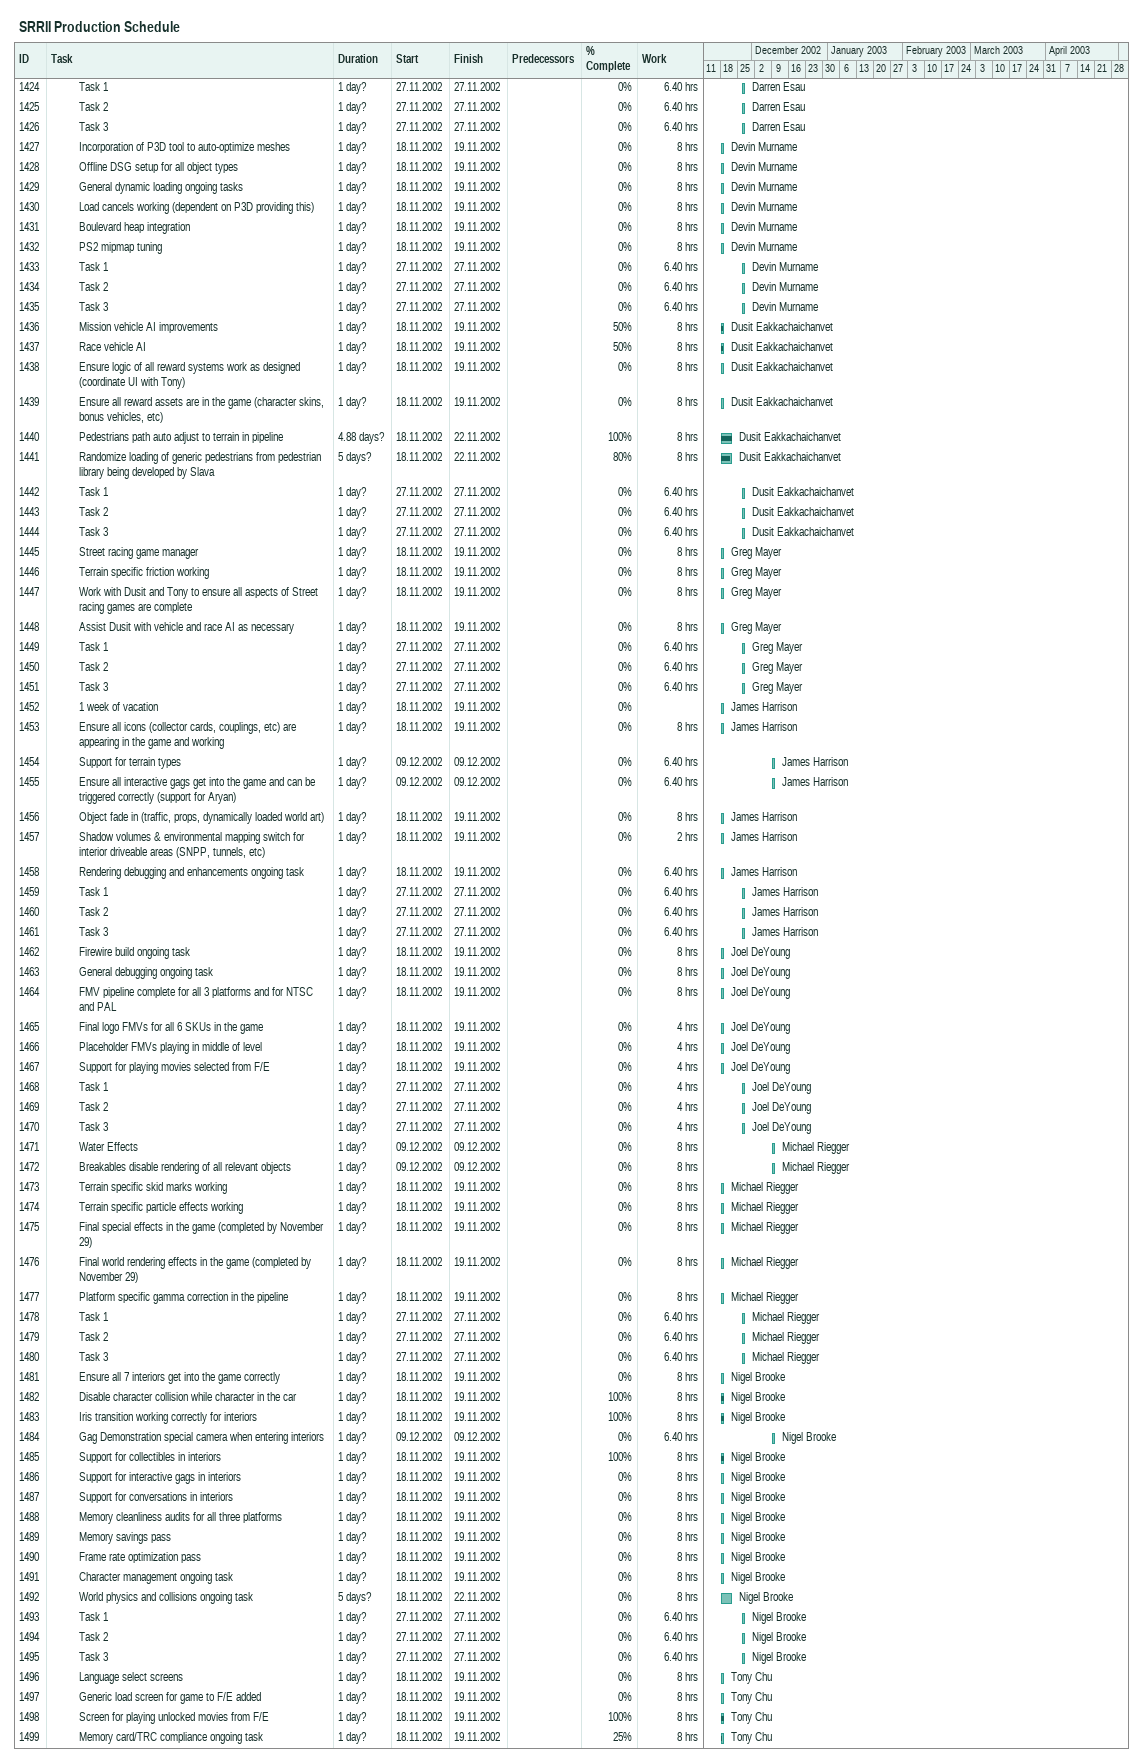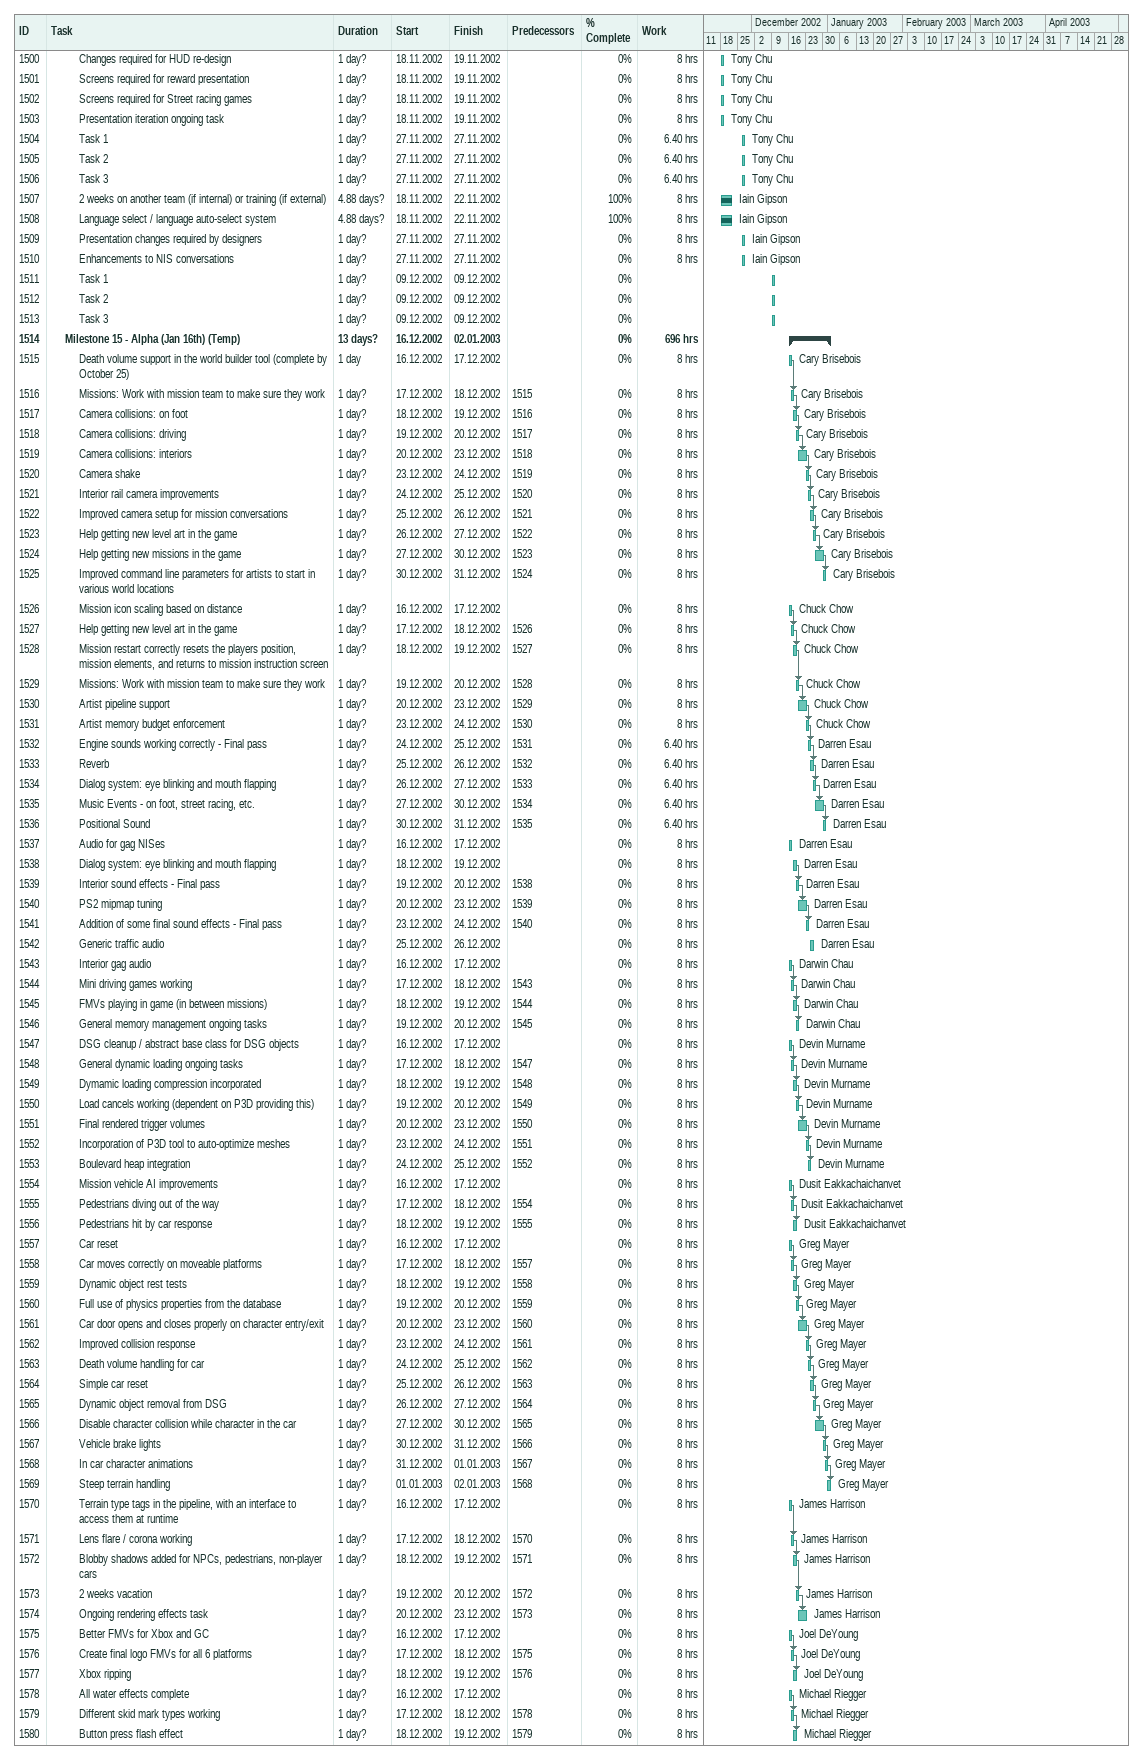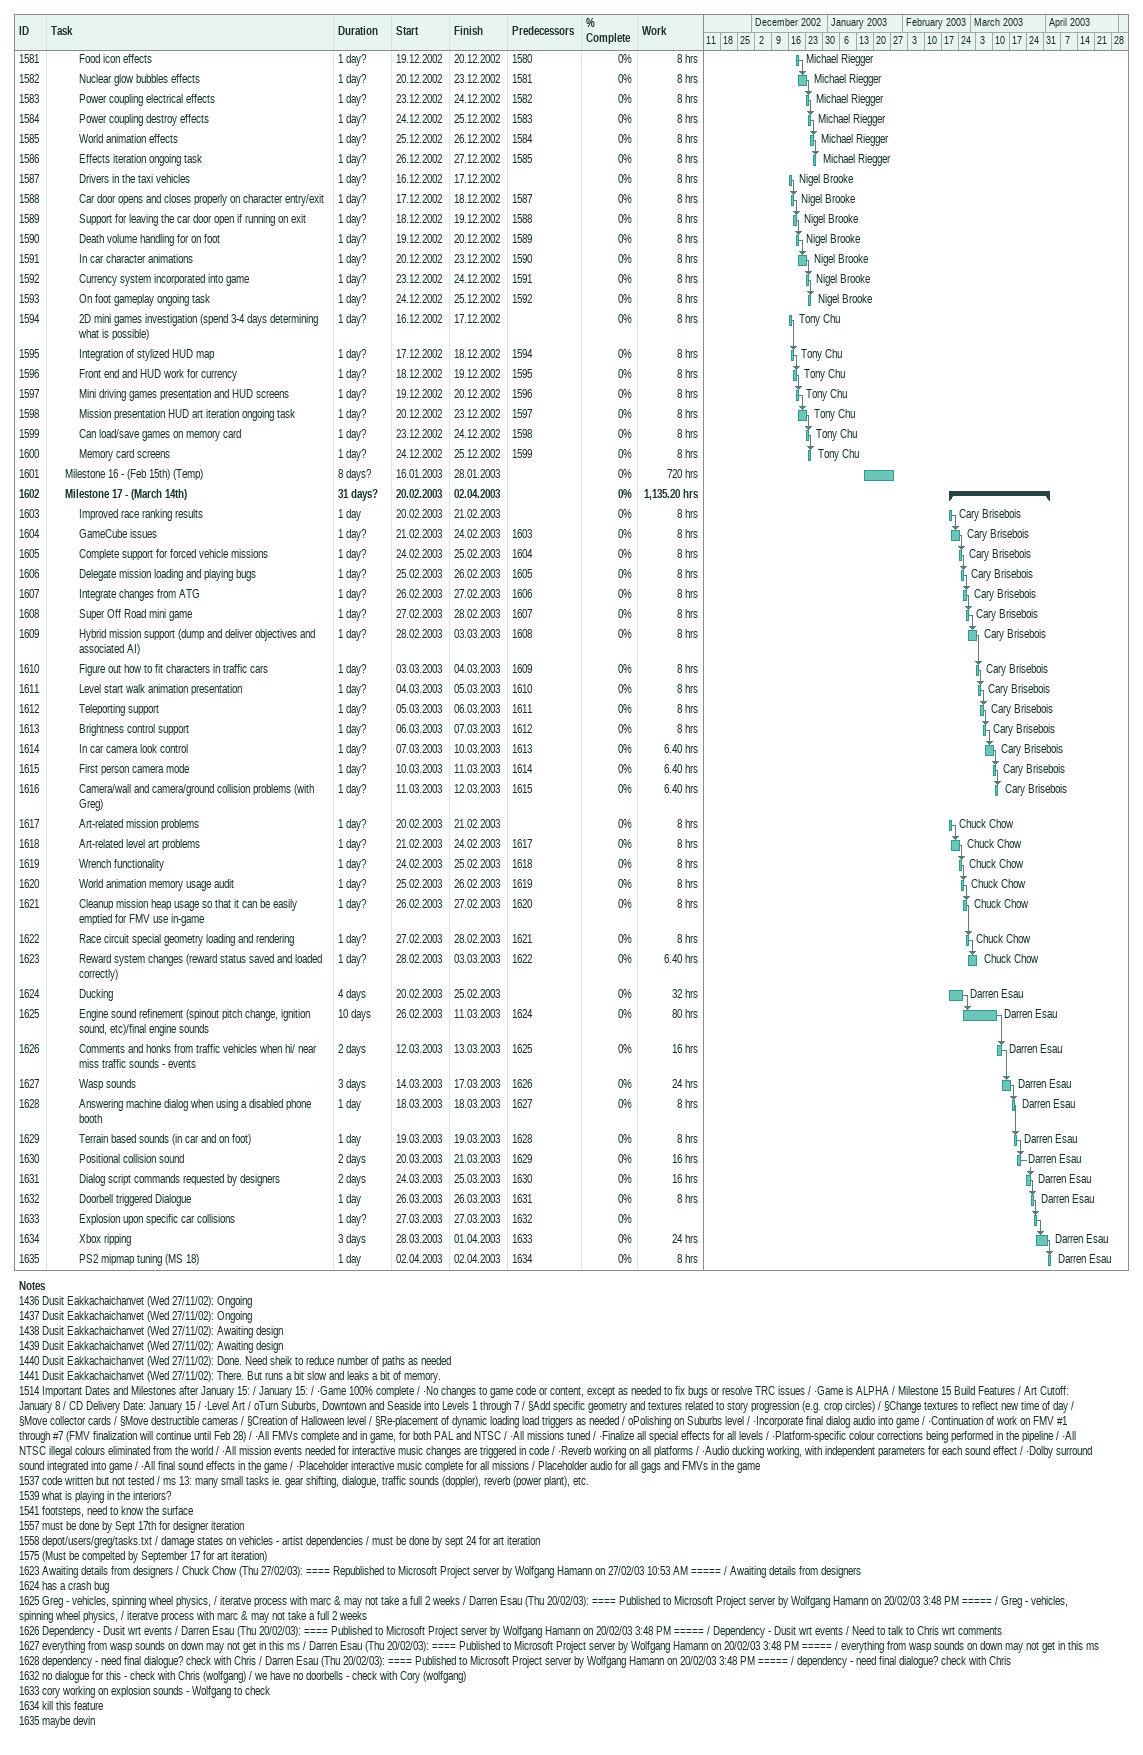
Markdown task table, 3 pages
SRRII Production Schedule

| ID | Level | Task | Duration | Start | Finish | Predecessors | Resources | % complete | Work (h) |
|---|---|---|---|---|---|---|---|---|---|
| 1424 | 3 | Task 1 | 1d? | 2002-11-27 | 2002-11-27 |  | Darren Esau | 0 | 6.40 |
| 1425 | 3 | Task 2 | 1d? | 2002-11-27 | 2002-11-27 |  | Darren Esau | 0 | 6.40 |
| 1426 | 3 | Task 3 | 1d? | 2002-11-27 | 2002-11-27 |  | Darren Esau | 0 | 6.40 |
| 1427 | 3 | Incorporation of P3D tool to auto-optimize meshes | 1d? | 2002-11-18 | 2002-11-19 |  | Devin Murname | 0 | 8 |
| 1428 | 3 | Offline DSG setup for all object types | 1d? | 2002-11-18 | 2002-11-19 |  | Devin Murname | 0 | 8 |
| 1429 | 3 | General dynamic loading ongoing tasks | 1d? | 2002-11-18 | 2002-11-19 |  | Devin Murname | 0 | 8 |
| 1430 | 3 | Load cancels working (dependent on P3D providing this) | 1d? | 2002-11-18 | 2002-11-19 |  | Devin Murname | 0 | 8 |
| 1431 | 3 | Boulevard heap integration | 1d? | 2002-11-18 | 2002-11-19 |  | Devin Murname | 0 | 8 |
| 1432 | 3 | PS2 mipmap tuning | 1d? | 2002-11-18 | 2002-11-19 |  | Devin Murname | 0 | 8 |
| 1433 | 3 | Task 1 | 1d? | 2002-11-27 | 2002-11-27 |  | Devin Murname | 0 | 6.40 |
| 1434 | 3 | Task 2 | 1d? | 2002-11-27 | 2002-11-27 |  | Devin Murname | 0 | 6.40 |
| 1435 | 3 | Task 3 | 1d? | 2002-11-27 | 2002-11-27 |  | Devin Murname | 0 | 6.40 |
| 1436 | 3 | Mission vehicle AI improvements | 1d? | 2002-11-18 | 2002-11-19 |  | Dusit Eakkachaichanvet | 50 | 8 |
| 1437 | 3 | Race vehicle AI | 1d? | 2002-11-18 | 2002-11-19 |  | Dusit Eakkachaichanvet | 50 | 8 |
| 1438 | 3 | Ensure logic of all reward systems work as designed (coordinate UI with Tony) | 1d? | 2002-11-18 | 2002-11-19 |  | Dusit Eakkachaichanvet | 0 | 8 |
| 1439 | 3 | Ensure all reward assets are in the game (character skins, bonus vehicles, etc) | 1d? | 2002-11-18 | 2002-11-19 |  | Dusit Eakkachaichanvet | 0 | 8 |
| 1440 | 3 | Pedestrians path auto adjust to terrain in pipeline | 4.88d? | 2002-11-18 | 2002-11-22 |  | Dusit Eakkachaichanvet | 100 | 8 |
| 1441 | 3 | Randomize loading of generic pedestrians from pedestrian library being developed by Slava | 5d? | 2002-11-18 | 2002-11-22 |  | Dusit Eakkachaichanvet | 80 | 8 |
| 1442 | 3 | Task 1 | 1d? | 2002-11-27 | 2002-11-27 |  | Dusit Eakkachaichanvet | 0 | 6.40 |
| 1443 | 3 | Task 2 | 1d? | 2002-11-27 | 2002-11-27 |  | Dusit Eakkachaichanvet | 0 | 6.40 |
| 1444 | 3 | Task 3 | 1d? | 2002-11-27 | 2002-11-27 |  | Dusit Eakkachaichanvet | 0 | 6.40 |
| 1445 | 3 | Street racing game manager | 1d? | 2002-11-18 | 2002-11-19 |  | Greg Mayer | 0 | 8 |
| 1446 | 3 | Terrain specific friction working | 1d? | 2002-11-18 | 2002-11-19 |  | Greg Mayer | 0 | 8 |
| 1447 | 3 | Work with Dusit and Tony to ensure all aspects of Street racing games are complete | 1d? | 2002-11-18 | 2002-11-19 |  | Greg Mayer | 0 | 8 |
| 1448 | 3 | Assist Dusit with vehicle and race AI as necessary | 1d? | 2002-11-18 | 2002-11-19 |  | Greg Mayer | 0 | 8 |
| 1449 | 3 | Task 1 | 1d? | 2002-11-27 | 2002-11-27 |  | Greg Mayer | 0 | 6.40 |
| 1450 | 3 | Task 2 | 1d? | 2002-11-27 | 2002-11-27 |  | Greg Mayer | 0 | 6.40 |
| 1451 | 3 | Task 3 | 1d? | 2002-11-27 | 2002-11-27 |  | Greg Mayer | 0 | 6.40 |
| 1452 | 3 | 1 week of vacation | 1d? | 2002-11-18 | 2002-11-19 |  | James Harrison | 0 |  |
| 1453 | 3 | Ensure all icons (collector cards, couplings, etc) are appearing in the game and working | 1d? | 2002-11-18 | 2002-11-19 |  | James Harrison | 0 | 8 |
| 1454 | 3 | Support for terrain types | 1d? | 2002-12-09 | 2002-12-09 |  | James Harrison | 0 | 6.40 |
| 1455 | 3 | Ensure all interactive gags get into the game and can be triggered correctly (support for Aryan) | 1d? | 2002-12-09 | 2002-12-09 |  | James Harrison | 0 | 6.40 |
| 1456 | 3 | Object fade in (traffic, props, dynamically loaded world art) | 1d? | 2002-11-18 | 2002-11-19 |  | James Harrison | 0 | 8 |
| 1457 | 3 | Shadow volumes & environmental mapping switch for interior driveable areas (SNPP, tunnels, etc) | 1d? | 2002-11-18 | 2002-11-19 |  | James Harrison | 0 | 2 |
| 1458 | 3 | Rendering debugging and enhancements ongoing task | 1d? | 2002-11-18 | 2002-11-19 |  | James Harrison | 0 | 6.40 |
| 1459 | 3 | Task 1 | 1d? | 2002-11-27 | 2002-11-27 |  | James Harrison | 0 | 6.40 |
| 1460 | 3 | Task 2 | 1d? | 2002-11-27 | 2002-11-27 |  | James Harrison | 0 | 6.40 |
| 1461 | 3 | Task 3 | 1d? | 2002-11-27 | 2002-11-27 |  | James Harrison | 0 | 6.40 |
| 1462 | 3 | Firewire build ongoing task | 1d? | 2002-11-18 | 2002-11-19 |  | Joel DeYoung | 0 | 8 |
| 1463 | 3 | General debugging ongoing task | 1d? | 2002-11-18 | 2002-11-19 |  | Joel DeYoung | 0 | 8 |
| 1464 | 3 | FMV pipeline complete for all 3 platforms and for NTSC and PAL | 1d? | 2002-11-18 | 2002-11-19 |  | Joel DeYoung | 0 | 8 |
| 1465 | 3 | Final logo FMVs for all 6 SKUs in the game | 1d? | 2002-11-18 | 2002-11-19 |  | Joel DeYoung | 0 | 4 |
| 1466 | 3 | Placeholder FMVs playing in middle of level | 1d? | 2002-11-18 | 2002-11-19 |  | Joel DeYoung | 0 | 4 |
| 1467 | 3 | Support for playing movies selected from F/E | 1d? | 2002-11-18 | 2002-11-19 |  | Joel DeYoung | 0 | 4 |
| 1468 | 3 | Task 1 | 1d? | 2002-11-27 | 2002-11-27 |  | Joel DeYoung | 0 | 4 |
| 1469 | 3 | Task 2 | 1d? | 2002-11-27 | 2002-11-27 |  | Joel DeYoung | 0 | 4 |
| 1470 | 3 | Task 3 | 1d? | 2002-11-27 | 2002-11-27 |  | Joel DeYoung | 0 | 4 |
| 1471 | 3 | Water Effects | 1d? | 2002-12-09 | 2002-12-09 |  | Michael Riegger | 0 | 8 |
| 1472 | 3 | Breakables disable rendering of all relevant objects | 1d? | 2002-12-09 | 2002-12-09 |  | Michael Riegger | 0 | 8 |
| 1473 | 3 | Terrain specific skid marks working | 1d? | 2002-11-18 | 2002-11-19 |  | Michael Riegger | 0 | 8 |
| 1474 | 3 | Terrain specific particle effects working | 1d? | 2002-11-18 | 2002-11-19 |  | Michael Riegger | 0 | 8 |
| 1475 | 3 | Final special effects in the game (completed by November 29) | 1d? | 2002-11-18 | 2002-11-19 |  | Michael Riegger | 0 | 8 |
| 1476 | 3 | Final world rendering effects in the game (completed by November 29) | 1d? | 2002-11-18 | 2002-11-19 |  | Michael Riegger | 0 | 8 |
| 1477 | 3 | Platform specific gamma correction in the pipeline | 1d? | 2002-11-18 | 2002-11-19 |  | Michael Riegger | 0 | 8 |
| 1478 | 3 | Task 1 | 1d? | 2002-11-27 | 2002-11-27 |  | Michael Riegger | 0 | 6.40 |
| 1479 | 3 | Task 2 | 1d? | 2002-11-27 | 2002-11-27 |  | Michael Riegger | 0 | 6.40 |
| 1480 | 3 | Task 3 | 1d? | 2002-11-27 | 2002-11-27 |  | Michael Riegger | 0 | 6.40 |
| 1481 | 3 | Ensure all 7 interiors get into the game correctly | 1d? | 2002-11-18 | 2002-11-19 |  | Nigel Brooke | 0 | 8 |
| 1482 | 3 | Disable character collision while character in the car | 1d? | 2002-11-18 | 2002-11-19 |  | Nigel Brooke | 100 | 8 |
| 1483 | 3 | Iris transition working correctly for interiors | 1d? | 2002-11-18 | 2002-11-19 |  | Nigel Brooke | 100 | 8 |
| 1484 | 3 | Gag Demonstration special camera when entering interiors | 1d? | 2002-12-09 | 2002-12-09 |  | Nigel Brooke | 0 | 6.40 |
| 1485 | 3 | Support for collectibles in interiors | 1d? | 2002-11-18 | 2002-11-19 |  | Nigel Brooke | 100 | 8 |
| 1486 | 3 | Support for interactive gags in interiors | 1d? | 2002-11-18 | 2002-11-19 |  | Nigel Brooke | 0 | 8 |
| 1487 | 3 | Support for conversations in interiors | 1d? | 2002-11-18 | 2002-11-19 |  | Nigel Brooke | 0 | 8 |
| 1488 | 3 | Memory cleanliness audits for all three platforms | 1d? | 2002-11-18 | 2002-11-19 |  | Nigel Brooke | 0 | 8 |
| 1489 | 3 | Memory savings pass | 1d? | 2002-11-18 | 2002-11-19 |  | Nigel Brooke | 0 | 8 |
| 1490 | 3 | Frame rate optimization pass | 1d? | 2002-11-18 | 2002-11-19 |  | Nigel Brooke | 0 | 8 |
| 1491 | 3 | Character management ongoing task | 1d? | 2002-11-18 | 2002-11-19 |  | Nigel Brooke | 0 | 8 |
| 1492 | 3 | World physics and collisions ongoing task | 5d? | 2002-11-18 | 2002-11-22 |  | Nigel Brooke | 0 | 8 |
| 1493 | 3 | Task 1 | 1d? | 2002-11-27 | 2002-11-27 |  | Nigel Brooke | 0 | 6.40 |
| 1494 | 3 | Task 2 | 1d? | 2002-11-27 | 2002-11-27 |  | Nigel Brooke | 0 | 6.40 |
| 1495 | 3 | Task 3 | 1d? | 2002-11-27 | 2002-11-27 |  | Nigel Brooke | 0 | 6.40 |
| 1496 | 3 | Language select screens | 1d? | 2002-11-18 | 2002-11-19 |  | Tony Chu | 0 | 8 |
| 1497 | 3 | Generic load screen for game to F/E added | 1d? | 2002-11-18 | 2002-11-19 |  | Tony Chu | 0 | 8 |
| 1498 | 3 | Screen for playing unlocked movies from F/E | 1d? | 2002-11-18 | 2002-11-19 |  | Tony Chu | 100 | 8 |
| 1499 | 3 | Memory card/TRC compliance ongoing task | 1d? | 2002-11-18 | 2002-11-19 |  | Tony Chu | 25 | 8 |
| 1500 | 3 | Changes required for HUD re-design | 1d? | 2002-11-18 | 2002-11-19 |  | Tony Chu | 0 | 8 |
| 1501 | 3 | Screens required for reward presentation | 1d? | 2002-11-18 | 2002-11-19 |  | Tony Chu | 0 | 8 |
| 1502 | 3 | Screens required for Street racing games | 1d? | 2002-11-18 | 2002-11-19 |  | Tony Chu | 0 | 8 |
| 1503 | 3 | Presentation iteration ongoing task | 1d? | 2002-11-18 | 2002-11-19 |  | Tony Chu | 0 | 8 |
| 1504 | 3 | Task 1 | 1d? | 2002-11-27 | 2002-11-27 |  | Tony Chu | 0 | 6.40 |
| 1505 | 3 | Task 2 | 1d? | 2002-11-27 | 2002-11-27 |  | Tony Chu | 0 | 6.40 |
| 1506 | 3 | Task 3 | 1d? | 2002-11-27 | 2002-11-27 |  | Tony Chu | 0 | 6.40 |
| 1507 | 3 | 2 weeks on another team (if internal) or training (if external) | 4.88d? | 2002-11-18 | 2002-11-22 |  | Iain Gipson | 100 | 8 |
| 1508 | 3 | Language select / language auto-select system | 4.88d? | 2002-11-18 | 2002-11-22 |  | Iain Gipson | 100 | 8 |
| 1509 | 3 | Presentation changes required by designers | 1d? | 2002-11-27 | 2002-11-27 |  | Iain Gipson | 0 | 8 |
| 1510 | 3 | Enhancements to NIS conversations | 1d? | 2002-11-27 | 2002-11-27 |  | Iain Gipson | 0 | 8 |
| 1511 | 3 | Task 1 | 1d? | 2002-12-09 | 2002-12-09 |  |  | 0 |  |
| 1512 | 3 | Task 2 | 1d? | 2002-12-09 | 2002-12-09 |  |  | 0 |  |
| 1513 | 3 | Task 3 | 1d? | 2002-12-09 | 2002-12-09 |  |  | 0 |  |
| 1514 | 2 | **Milestone 15 - Alpha (Jan 16th) (Temp)** | 13d? | 2002-12-16 | 2003-01-02 |  |  | 0 | 696 |
| 1515 | 3 | Death volume support in the world builder tool (complete by October 25) | 1d | 2002-12-16 | 2002-12-17 |  | Cary Brisebois | 0 | 8 |
| 1516 | 3 | Missions: Work with mission team to make sure they work | 1d? | 2002-12-17 | 2002-12-18 | 1515 | Cary Brisebois | 0 | 8 |
| 1517 | 3 | Camera collisions: on foot | 1d? | 2002-12-18 | 2002-12-19 | 1516 | Cary Brisebois | 0 | 8 |
| 1518 | 3 | Camera collisions: driving | 1d? | 2002-12-19 | 2002-12-20 | 1517 | Cary Brisebois | 0 | 8 |
| 1519 | 3 | Camera collisions: interiors | 1d? | 2002-12-20 | 2002-12-23 | 1518 | Cary Brisebois | 0 | 8 |
| 1520 | 3 | Camera shake | 1d? | 2002-12-23 | 2002-12-24 | 1519 | Cary Brisebois | 0 | 8 |
| 1521 | 3 | Interior rail camera improvements | 1d? | 2002-12-24 | 2002-12-25 | 1520 | Cary Brisebois | 0 | 8 |
| 1522 | 3 | Improved camera setup for mission conversations | 1d? | 2002-12-25 | 2002-12-26 | 1521 | Cary Brisebois | 0 | 8 |
| 1523 | 3 | Help getting new level art in the game | 1d? | 2002-12-26 | 2002-12-27 | 1522 | Cary Brisebois | 0 | 8 |
| 1524 | 3 | Help getting new missions in the game | 1d? | 2002-12-27 | 2002-12-30 | 1523 | Cary Brisebois | 0 | 8 |
| 1525 | 3 | Improved command line parameters for artists to start in various world locations | 1d? | 2002-12-30 | 2002-12-31 | 1524 | Cary Brisebois | 0 | 8 |
| 1526 | 3 | Mission icon scaling based on distance | 1d? | 2002-12-16 | 2002-12-17 |  | Chuck Chow | 0 | 8 |
| 1527 | 3 | Help getting new level art in the game | 1d? | 2002-12-17 | 2002-12-18 | 1526 | Chuck Chow | 0 | 8 |
| 1528 | 3 | Mission restart correctly resets the players position, mission elements, and returns to mission instruction screen | 1d? | 2002-12-18 | 2002-12-19 | 1527 | Chuck Chow | 0 | 8 |
| 1529 | 3 | Missions: Work with mission team to make sure they work | 1d? | 2002-12-19 | 2002-12-20 | 1528 | Chuck Chow | 0 | 8 |
| 1530 | 3 | Artist pipeline support | 1d? | 2002-12-20 | 2002-12-23 | 1529 | Chuck Chow | 0 | 8 |
| 1531 | 3 | Artist memory budget enforcement | 1d? | 2002-12-23 | 2002-12-24 | 1530 | Chuck Chow | 0 | 8 |
| 1532 | 3 | Engine sounds working correctly - Final pass | 1d? | 2002-12-24 | 2002-12-25 | 1531 | Darren Esau | 0 | 6.40 |
| 1533 | 3 | Reverb | 1d? | 2002-12-25 | 2002-12-26 | 1532 | Darren Esau | 0 | 6.40 |
| 1534 | 3 | Dialog system: eye blinking and mouth flapping | 1d? | 2002-12-26 | 2002-12-27 | 1533 | Darren Esau | 0 | 6.40 |
| 1535 | 3 | Music Events - on foot, street racing, etc. | 1d? | 2002-12-27 | 2002-12-30 | 1534 | Darren Esau | 0 | 6.40 |
| 1536 | 3 | Positional Sound | 1d? | 2002-12-30 | 2002-12-31 | 1535 | Darren Esau | 0 | 6.40 |
| 1537 | 3 | Audio for gag NISes | 1d? | 2002-12-16 | 2002-12-17 |  | Darren Esau | 0 | 8 |
| 1538 | 3 | Dialog system: eye blinking and mouth flapping | 1d? | 2002-12-18 | 2002-12-19 |  | Darren Esau | 0 | 8 |
| 1539 | 3 | Interior sound effects - Final pass | 1d? | 2002-12-19 | 2002-12-20 | 1538 | Darren Esau | 0 | 8 |
| 1540 | 3 | PS2 mipmap tuning | 1d? | 2002-12-20 | 2002-12-23 | 1539 | Darren Esau | 0 | 8 |
| 1541 | 3 | Addition of some final sound effects - Final pass | 1d? | 2002-12-23 | 2002-12-24 | 1540 | Darren Esau | 0 | 8 |
| 1542 | 3 | Generic traffic audio | 1d? | 2002-12-25 | 2002-12-26 |  | Darren Esau | 0 | 8 |
| 1543 | 3 | Interior gag audio | 1d? | 2002-12-16 | 2002-12-17 |  | Darwin Chau | 0 | 8 |
| 1544 | 3 | Mini driving games working | 1d? | 2002-12-17 | 2002-12-18 | 1543 | Darwin Chau | 0 | 8 |
| 1545 | 3 | FMVs playing in game (in between missions) | 1d? | 2002-12-18 | 2002-12-19 | 1544 | Darwin Chau | 0 | 8 |
| 1546 | 3 | General memory management ongoing tasks | 1d? | 2002-12-19 | 2002-12-20 | 1545 | Darwin Chau | 0 | 8 |
| 1547 | 3 | DSG cleanup / abstract base class for DSG objects | 1d? | 2002-12-16 | 2002-12-17 |  | Devin Murname | 0 | 8 |
| 1548 | 3 | General dynamic loading ongoing tasks | 1d? | 2002-12-17 | 2002-12-18 | 1547 | Devin Murname | 0 | 8 |
| 1549 | 3 | Dymamic loading compression incorporated | 1d? | 2002-12-18 | 2002-12-19 | 1548 | Devin Murname | 0 | 8 |
| 1550 | 3 | Load cancels working (dependent on P3D providing this) | 1d? | 2002-12-19 | 2002-12-20 | 1549 | Devin Murname | 0 | 8 |
| 1551 | 3 | Final rendered trigger volumes | 1d? | 2002-12-20 | 2002-12-23 | 1550 | Devin Murname | 0 | 8 |
| 1552 | 3 | Incorporation of P3D tool to auto-optimize meshes | 1d? | 2002-12-23 | 2002-12-24 | 1551 | Devin Murname | 0 | 8 |
| 1553 | 3 | Boulevard heap integration | 1d? | 2002-12-24 | 2002-12-25 | 1552 | Devin Murname | 0 | 8 |
| 1554 | 3 | Mission vehicle AI improvements | 1d? | 2002-12-16 | 2002-12-17 |  | Dusit Eakkachaichanvet | 0 | 8 |
| 1555 | 3 | Pedestrians diving out of the way | 1d? | 2002-12-17 | 2002-12-18 | 1554 | Dusit Eakkachaichanvet | 0 | 8 |
| 1556 | 3 | Pedestrians hit by car response | 1d? | 2002-12-18 | 2002-12-19 | 1555 | Dusit Eakkachaichanvet | 0 | 8 |
| 1557 | 3 | Car reset | 1d? | 2002-12-16 | 2002-12-17 |  | Greg Mayer | 0 | 8 |
| 1558 | 3 | Car moves correctly on moveable platforms | 1d? | 2002-12-17 | 2002-12-18 | 1557 | Greg Mayer | 0 | 8 |
| 1559 | 3 | Dynamic object rest tests | 1d? | 2002-12-18 | 2002-12-19 | 1558 | Greg Mayer | 0 | 8 |
| 1560 | 3 | Full use of physics properties from the database | 1d? | 2002-12-19 | 2002-12-20 | 1559 | Greg Mayer | 0 | 8 |
| 1561 | 3 | Car door opens and closes properly on character entry/exit | 1d? | 2002-12-20 | 2002-12-23 | 1560 | Greg Mayer | 0 | 8 |
| 1562 | 3 | Improved collision response | 1d? | 2002-12-23 | 2002-12-24 | 1561 | Greg Mayer | 0 | 8 |
| 1563 | 3 | Death volume handling for car | 1d? | 2002-12-24 | 2002-12-25 | 1562 | Greg Mayer | 0 | 8 |
| 1564 | 3 | Simple car reset | 1d? | 2002-12-25 | 2002-12-26 | 1563 | Greg Mayer | 0 | 8 |
| 1565 | 3 | Dynamic object removal from DSG | 1d? | 2002-12-26 | 2002-12-27 | 1564 | Greg Mayer | 0 | 8 |
| 1566 | 3 | Disable character collision while character in the car | 1d? | 2002-12-27 | 2002-12-30 | 1565 | Greg Mayer | 0 | 8 |
| 1567 | 3 | Vehicle brake lights | 1d? | 2002-12-30 | 2002-12-31 | 1566 | Greg Mayer | 0 | 8 |
| 1568 | 3 | In car character animations | 1d? | 2002-12-31 | 2003-01-01 | 1567 | Greg Mayer | 0 | 8 |
| 1569 | 3 | Steep terrain handling | 1d? | 2003-01-01 | 2003-01-02 | 1568 | Greg Mayer | 0 | 8 |
| 1570 | 3 | Terrain type tags in the pipeline, with an interface to access them at runtime | 1d? | 2002-12-16 | 2002-12-17 |  | James Harrison | 0 | 8 |
| 1571 | 3 | Lens flare / corona working | 1d? | 2002-12-17 | 2002-12-18 | 1570 | James Harrison | 0 | 8 |
| 1572 | 3 | Blobby shadows added for NPCs, pedestrians, non-player cars | 1d? | 2002-12-18 | 2002-12-19 | 1571 | James Harrison | 0 | 8 |
| 1573 | 3 | 2 weeks vacation | 1d? | 2002-12-19 | 2002-12-20 | 1572 | James Harrison | 0 | 8 |
| 1574 | 3 | Ongoing rendering effects task | 1d? | 2002-12-20 | 2002-12-23 | 1573 | James Harrison | 0 | 8 |
| 1575 | 3 | Better FMVs for Xbox and GC | 1d? | 2002-12-16 | 2002-12-17 |  | Joel DeYoung | 0 | 8 |
| 1576 | 3 | Create final logo FMVs for all 6 platforms | 1d? | 2002-12-17 | 2002-12-18 | 1575 | Joel DeYoung | 0 | 8 |
| 1577 | 3 | Xbox ripping | 1d? | 2002-12-18 | 2002-12-19 | 1576 | Joel DeYoung | 0 | 8 |
| 1578 | 3 | All water effects complete | 1d? | 2002-12-16 | 2002-12-17 |  | Michael Riegger | 0 | 8 |
| 1579 | 3 | Different skid mark types working | 1d? | 2002-12-17 | 2002-12-18 | 1578 | Michael Riegger | 0 | 8 |
| 1580 | 3 | Button press flash effect | 1d? | 2002-12-18 | 2002-12-19 | 1579 | Michael Riegger | 0 | 8 |
| 1581 | 3 | Food icon effects | 1d? | 2002-12-19 | 2002-12-20 | 1580 | Michael Riegger | 0 | 8 |
| 1582 | 3 | Nuclear glow bubbles effects | 1d? | 2002-12-20 | 2002-12-23 | 1581 | Michael Riegger | 0 | 8 |
| 1583 | 3 | Power coupling electrical effects | 1d? | 2002-12-23 | 2002-12-24 | 1582 | Michael Riegger | 0 | 8 |
| 1584 | 3 | Power coupling destroy effects | 1d? | 2002-12-24 | 2002-12-25 | 1583 | Michael Riegger | 0 | 8 |
| 1585 | 3 | World animation effects | 1d? | 2002-12-25 | 2002-12-26 | 1584 | Michael Riegger | 0 | 8 |
| 1586 | 3 | Effects iteration ongoing task | 1d? | 2002-12-26 | 2002-12-27 | 1585 | Michael Riegger | 0 | 8 |
| 1587 | 3 | Drivers in the taxi vehicles | 1d? | 2002-12-16 | 2002-12-17 |  | Nigel Brooke | 0 | 8 |
| 1588 | 3 | Car door opens and closes properly on character entry/exit | 1d? | 2002-12-17 | 2002-12-18 | 1587 | Nigel Brooke | 0 | 8 |
| 1589 | 3 | Support for leaving the car door open if running on exit | 1d? | 2002-12-18 | 2002-12-19 | 1588 | Nigel Brooke | 0 | 8 |
| 1590 | 3 | Death volume handling for on foot | 1d? | 2002-12-19 | 2002-12-20 | 1589 | Nigel Brooke | 0 | 8 |
| 1591 | 3 | In car character animations | 1d? | 2002-12-20 | 2002-12-23 | 1590 | Nigel Brooke | 0 | 8 |
| 1592 | 3 | Currency system incorporated into game | 1d? | 2002-12-23 | 2002-12-24 | 1591 | Nigel Brooke | 0 | 8 |
| 1593 | 3 | On foot gameplay ongoing task | 1d? | 2002-12-24 | 2002-12-25 | 1592 | Nigel Brooke | 0 | 8 |
| 1594 | 3 | 2D mini games investigation (spend 3-4 days determining what is possible) | 1d? | 2002-12-16 | 2002-12-17 |  | Tony Chu | 0 | 8 |
| 1595 | 3 | Integration of stylized HUD map | 1d? | 2002-12-17 | 2002-12-18 | 1594 | Tony Chu | 0 | 8 |
| 1596 | 3 | Front end and HUD work for currency | 1d? | 2002-12-18 | 2002-12-19 | 1595 | Tony Chu | 0 | 8 |
| 1597 | 3 | Mini driving games presentation and HUD screens | 1d? | 2002-12-19 | 2002-12-20 | 1596 | Tony Chu | 0 | 8 |
| 1598 | 3 | Mission presentation HUD art iteration ongoing task | 1d? | 2002-12-20 | 2002-12-23 | 1597 | Tony Chu | 0 | 8 |
| 1599 | 3 | Can load/save games on memory card | 1d? | 2002-12-23 | 2002-12-24 | 1598 | Tony Chu | 0 | 8 |
| 1600 | 3 | Memory card screens | 1d? | 2002-12-24 | 2002-12-25 | 1599 | Tony Chu | 0 | 8 |
| 1601 | 2 | Milestone 16 - (Feb 15th) (Temp) | 8d? | 2003-01-16 | 2003-01-28 |  |  | 0 | 720 |
| 1602 | 2 | **Milestone 17 - (March 14th)** | 31d? | 2003-02-20 | 2003-04-02 |  |  | 0 | 1135.20 |
| 1603 | 3 | Improved race ranking results | 1d | 2003-02-20 | 2003-02-21 |  | Cary Brisebois | 0 | 8 |
| 1604 | 3 | GameCube issues | 1d? | 2003-02-21 | 2003-02-24 | 1603 | Cary Brisebois | 0 | 8 |
| 1605 | 3 | Complete support for forced vehicle missions | 1d? | 2003-02-24 | 2003-02-25 | 1604 | Cary Brisebois | 0 | 8 |
| 1606 | 3 | Delegate mission loading and playing bugs | 1d? | 2003-02-25 | 2003-02-26 | 1605 | Cary Brisebois | 0 | 8 |
| 1607 | 3 | Integrate changes from ATG | 1d? | 2003-02-26 | 2003-02-27 | 1606 | Cary Brisebois | 0 | 8 |
| 1608 | 3 | Super Off Road mini game | 1d? | 2003-02-27 | 2003-02-28 | 1607 | Cary Brisebois | 0 | 8 |
| 1609 | 3 | Hybrid mission support (dump and deliver objectives and associated AI) | 1d? | 2003-02-28 | 2003-03-03 | 1608 | Cary Brisebois | 0 | 8 |
| 1610 | 3 | Figure out how to fit characters in traffic cars | 1d? | 2003-03-03 | 2003-03-04 | 1609 | Cary Brisebois | 0 | 8 |
| 1611 | 3 | Level start walk animation presentation | 1d? | 2003-03-04 | 2003-03-05 | 1610 | Cary Brisebois | 0 | 8 |
| 1612 | 3 | Teleporting support | 1d? | 2003-03-05 | 2003-03-06 | 1611 | Cary Brisebois | 0 | 8 |
| 1613 | 3 | Brightness control support | 1d? | 2003-03-06 | 2003-03-07 | 1612 | Cary Brisebois | 0 | 8 |
| 1614 | 3 | In car camera look control | 1d? | 2003-03-07 | 2003-03-10 | 1613 | Cary Brisebois | 0 | 6.40 |
| 1615 | 3 | First person camera mode | 1d? | 2003-03-10 | 2003-03-11 | 1614 | Cary Brisebois | 0 | 6.40 |
| 1616 | 3 | Camera/wall and camera/ground collision problems (with Greg) | 1d? | 2003-03-11 | 2003-03-12 | 1615 | Cary Brisebois | 0 | 6.40 |
| 1617 | 3 | Art-related mission problems | 1d? | 2003-02-20 | 2003-02-21 |  | Chuck Chow | 0 | 8 |
| 1618 | 3 | Art-related level art problems | 1d? | 2003-02-21 | 2003-02-24 | 1617 | Chuck Chow | 0 | 8 |
| 1619 | 3 | Wrench functionality | 1d? | 2003-02-24 | 2003-02-25 | 1618 | Chuck Chow | 0 | 8 |
| 1620 | 3 | World animation memory usage audit | 1d? | 2003-02-25 | 2003-02-26 | 1619 | Chuck Chow | 0 | 8 |
| 1621 | 3 | Cleanup mission heap usage so that it can be easily emptied for FMV use in-game | 1d? | 2003-02-26 | 2003-02-27 | 1620 | Chuck Chow | 0 | 8 |
| 1622 | 3 | Race circuit special geometry loading and rendering | 1d? | 2003-02-27 | 2003-02-28 | 1621 | Chuck Chow | 0 | 8 |
| 1623 | 3 | Reward system changes (reward status saved and loaded correctly) | 1d? | 2003-02-28 | 2003-03-03 | 1622 | Chuck Chow | 0 | 6.40 |
| 1624 | 3 | Ducking | 4d | 2003-02-20 | 2003-02-25 |  | Darren Esau | 0 | 32 |
| 1625 | 3 | Engine sound refinement (spinout pitch change, ignition sound, etc)/final engine sounds | 10d | 2003-02-26 | 2003-03-11 | 1624 | Darren Esau | 0 | 80 |
| 1626 | 3 | Comments and honks from traffic vehicles when hi/ near miss traffic sounds - events | 2d | 2003-03-12 | 2003-03-13 | 1625 | Darren Esau | 0 | 16 |
| 1627 | 3 | Wasp sounds | 3d | 2003-03-14 | 2003-03-17 | 1626 | Darren Esau | 0 | 24 |
| 1628 | 3 | Answering machine dialog when using a disabled phone booth | 1d | 2003-03-18 | 2003-03-18 | 1627 | Darren Esau | 0 | 8 |
| 1629 | 3 | Terrain based sounds (in car and on foot) | 1d | 2003-03-19 | 2003-03-19 | 1628 | Darren Esau | 0 | 8 |
| 1630 | 3 | Positional collision sound | 2d | 2003-03-20 | 2003-03-21 | 1629 | Darren Esau | 0 | 16 |
| 1631 | 3 | Dialog script commands requested by designers | 2d | 2003-03-24 | 2003-03-25 | 1630 | Darren Esau | 0 | 16 |
| 1632 | 3 | Doorbell triggered Dialogue | 1d | 2003-03-26 | 2003-03-26 | 1631 | Darren Esau | 0 | 8 |
| 1633 | 3 | Explosion upon specific car collisions | 1d? | 2003-03-27 | 2003-03-27 | 1632 |  | 0 |  |
| 1634 | 3 | Xbox ripping | 3d | 2003-03-28 | 2003-04-01 | 1633 | Darren Esau | 0 | 24 |
| 1635 | 3 | PS2 mipmap tuning (MS 18) | 1d | 2003-04-02 | 2003-04-02 | 1634 | Darren Esau | 0 | 8 |

Notes
- 1436: Dusit Eakkachaichanvet (Wed 27/11/02): Ongoing
- 1437: Dusit Eakkachaichanvet (Wed 27/11/02): Ongoing
- 1438: Dusit Eakkachaichanvet (Wed 27/11/02): Awaiting design
- 1439: Dusit Eakkachaichanvet (Wed 27/11/02): Awaiting design
- 1440: Dusit Eakkachaichanvet (Wed 27/11/02): Done. Need sheik to reduce number of paths as needed
- 1441: Dusit Eakkachaichanvet (Wed 27/11/02): There. But runs a bit slow and leaks a bit of memory.
- 1514: Important Dates and Milestones after January 15: / January 15: / ·Game 100% complete / ·No changes to game code or content, except as needed to fix bugs or resolve TRC issues / ·Game is ALPHA / Milestone 15 Build Features / Art Cutoff: January 8 / CD Delivery Date: January 15 / ·Level Art / oTurn Suburbs, Downtown and Seaside into Levels 1 through 7 / §Add specific geometry and textures related to story progression (e.g. crop circles) / §Change textures to reflect new time of day / §Move collector cards / §Move destructible cameras / §Creation of Halloween level / §Re-placement of dynamic loading load triggers as needed / oPolishing on Suburbs level / ·Incorporate final dialog audio into game / ·Continuation of work on FMV #1 through #7 (FMV finalization will continue until Feb 28) / ·All FMVs complete and in game, for both PAL and NTSC / ·All missions tuned / ·Finalize all special effects for all levels / ·Platform-specific colour corrections being performed in the pipeline / ·All NTSC illegal colours eliminated from the world / ·All mission events needed for interactive music changes are triggered in code / ·Reverb working on all platforms / ·Audio ducking working, with independent parameters for each sound effect / ·Dolby surround sound integrated into game / ·All final sound effects in the game / ·Placeholder interactive music complete for all missions / Placeholder audio for all gags and FMVs in the game
- 1537: code written but not tested / ms 13: many small tasks ie. gear shifting, dialogue, traffic sounds (doppler), reverb (power plant), etc.
- 1539: what is playing in the interiors?
- 1541: footsteps, need to know the surface
- 1557: must be done by Sept 17th for designer iteration
- 1558: depot/users/greg/tasks.txt / damage states on vehicles - artist dependencies / must be done by sept 24 for art iteration
- 1575: (Must be compelted by September 17 for art iteration)
- 1623: Awaiting details from designers / Chuck Chow (Thu 27/02/03): ==== Republished to Microsoft Project server by Wolfgang Hamann on 27/02/03 10:53 AM ===== / Awaiting details from designers
- 1624: has a crash bug
- 1625: Greg - vehicles, spinning wheel physics, / iteratve process with marc & may not take a full 2 weeks / Darren Esau (Thu 20/02/03): ==== Published to Microsoft Project server by Wolfgang Hamann on 20/02/03 3:48 PM ===== / Greg - vehicles, spinning wheel physics, / iteratve process with marc & may not take a full 2 weeks
- 1626: Dependency - Dusit wrt events / Darren Esau (Thu 20/02/03): ==== Published to Microsoft Project server by Wolfgang Hamann on 20/02/03 3:48 PM ===== / Dependency - Dusit wrt events / Need to talk to Chris wrt comments
- 1627: everything from wasp sounds on down may not get in this ms / Darren Esau (Thu 20/02/03): ==== Published to Microsoft Project server by Wolfgang Hamann on 20/02/03 3:48 PM ===== / everything from wasp sounds on down may not get in this ms
- 1628: dependency - need final dialogue? check with Chris / Darren Esau (Thu 20/02/03): ==== Published to Microsoft Project server by Wolfgang Hamann on 20/02/03 3:48 PM ===== / dependency - need final dialogue? check with Chris
- 1632: no dialogue for this - check with Chris (wolfgang) / we have no doorbells - check with Cory (wolfgang)
- 1633: cory working on explosion sounds - Wolfgang to check
- 1634: kill this feature
- 1635: maybe devin
